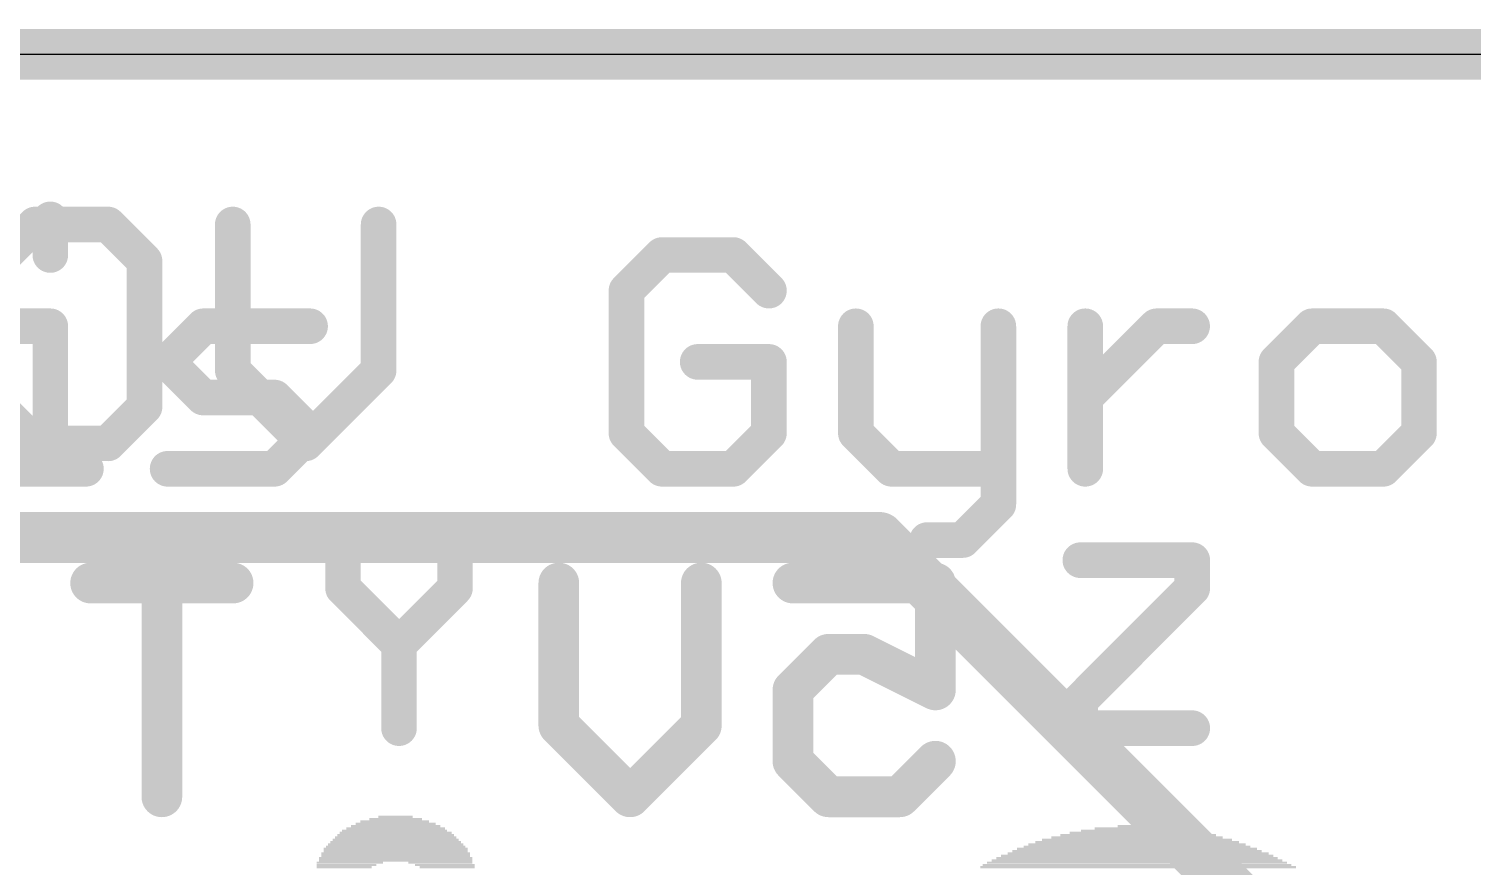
# Model space of a CAD drawing. Extents: x -0.1 to 30.5, y 0 to 19.2.
# Drawn here: x 18.74 to 25.95, y 15 to 19.18 of the extents above; entities that cross this region are included whole.
import ezdxf

# ---------------------------------------------------------------- set-up
doc = ezdxf.new("R2010")
doc.units = 0
for name, color, linetype in [('1', 12, 'CONTINUOUS'), ('16', 132, 'CONTINUOUS'), ('20', 53, 'CONTINUOUS'), ('21', 40, 'CONTINUOUS'), ('22', 6, 'CONTINUOUS')]:
    doc.layers.add(name, color=color, linetype=linetype)

# ---------------------------------------------------------------- blocks, each defined once
blk = doc.blocks.new('RECT')
blk.add_solid([(-0.5, -0.5), (0.5, -0.5), (-0.5, 0.5), (0.5, 0.5)])

msp = doc.modelspace()

# ---------------------------------------------------------------- linework, layer by layer
at = {"layer": '1', "const_width": 0.254}
for points in [[(22.987, 16.637), (8.763, 16.637)], [(25.654, 13.97), (22.987, 16.637)]]:
    msp.add_lwpolyline(points, dxfattribs=at)
at = {"layer": '1', "const_width": 0.127}
for points in [[(23.0319, 16.6819, 1), (22.9421, 16.5921)], [(22.987, 16.5735, 1), (22.987, 16.7005)]]:
    msp.add_lwpolyline(points, format="xyb", dxfattribs=at)
at = {"layer": '16', "const_width": 0.254}
msp.add_lwpolyline([(30.353, 19.05), (0, 19.05)], dxfattribs=at)
at = {"layer": '20'}
msp.add_line((2.54, 19.05), (27.94, 19.05), dxfattribs=at)
at = {"layer": '21', "const_width": 0.0889}
for points in [[(18.8894, 18.2256, 1), (18.8005, 18.2256)], [(21.901, 18.0921, 1), (21.901, 18.0032)], [(21.9324, 18.0162, 1), (21.8696, 18.079)], [(22.2883, 18.079, 1), (22.2255, 18.0162)], [(22.2569, 18.0032, 1), (22.2569, 18.0921)], [(18.8005, 18.0476, 1), (18.8894, 18.0476)], [(21.7675, 17.8697, 1), (21.6786, 17.8697)], [(21.6916, 17.9011, 1), (21.7545, 17.8382)], [(22.4034, 17.8382, 1), (22.4663, 17.9011)], [(18.8894, 17.6917, 1), (18.8005, 17.6917)], [(18.845, 17.6473, 1), (18.845, 17.7362)], [(19.609, 17.7362, 1), (19.609, 17.6473)], [(19.6404, 17.6603, 1), (19.5775, 17.7231)], [(20.1428, 17.6473, 1), (20.1428, 17.7362)], [(22.9135, 17.6917, 1), (22.8246, 17.6917)], [(23.6253, 17.6917, 1), (23.5364, 17.6917)], [(24.0595, 17.6917, 1), (23.9706, 17.6917)], [(24.371, 17.7362, 1), (24.371, 17.6473)], [(24.4024, 17.6603, 1), (24.3395, 17.7231)], [(24.5489, 17.6473, 1), (24.5489, 17.7362)], [(25.148, 17.7362, 1), (25.148, 17.6473)], [(25.1794, 17.6603, 1), (25.1166, 17.7231)], [(25.5354, 17.7231, 1), (25.4725, 17.6603)], [(25.5039, 17.6473, 1), (25.5039, 17.7362)], [(19.4624, 17.5452, 1), (19.3996, 17.4823)], [(22.0789, 17.5582, 1), (22.0789, 17.4693)], [(22.4793, 17.5138, 1), (22.3904, 17.5138)], [(22.4348, 17.4693, 1), (22.4348, 17.5582)], [(25.0145, 17.5138, 1), (24.9256, 17.5138)], [(25.7263, 17.5138, 1), (25.6374, 17.5138)], [(19.3996, 17.5452, 1), (19.4624, 17.4823)], [(24.9386, 17.5452, 1), (25.0015, 17.4823)], [(25.6504, 17.4823, 1), (25.7133, 17.5452)], [(19.609, 17.3803, 1), (19.609, 17.2914)], [(19.5775, 17.3044, 1), (19.6404, 17.3672)], [(19.9963, 17.3672, 1), (19.9334, 17.3044)], [(19.9649, 17.2914, 1), (19.9649, 17.3803)], [(23.9836, 17.3672, 1), (24.0465, 17.3044)], [(20.1743, 17.1264, 1), (20.1114, 17.1893)], [(20.1114, 17.1264, 1), (20.1743, 17.1893)], [(21.7545, 17.1893, 1), (21.6916, 17.1264)], [(22.4663, 17.1264, 1), (22.4034, 17.1893)], [(22.9005, 17.1893, 1), (22.8376, 17.1264)], [(25.0015, 17.1893, 1), (24.9386, 17.1264)], [(25.7133, 17.1264, 1), (25.6504, 17.1893)], [(21.6786, 17.1578, 1), (21.7675, 17.1578)], [(22.3904, 17.1578, 1), (22.4793, 17.1578)], [(22.8246, 17.1578, 1), (22.9135, 17.1578)], [(24.9256, 17.1578, 1), (25.0145, 17.1578)], [(25.6374, 17.1578, 1), (25.7263, 17.1578)], [(18.8005, 16.9799, 1), (18.8894, 16.9799)], [(19.0229, 16.9354, 1), (19.0229, 17.0244)], [(19.431, 17.0244, 1), (19.431, 16.9354)], [(19.9334, 17.0113, 1), (19.9963, 16.9485)], [(19.9649, 16.9354, 1), (19.9649, 17.0244)], [(21.901, 17.0244, 1), (21.901, 16.9354)], [(21.8696, 16.9485, 1), (21.9324, 17.0113)], [(22.2255, 17.0113, 1), (22.2883, 16.9485)], [(22.2569, 16.9354, 1), (22.2569, 17.0244)], [(23.047, 17.0244, 1), (23.047, 16.9354)], [(23.0156, 16.9485, 1), (23.0784, 17.0113)], [(23.5809, 16.9354, 1), (23.5809, 17.0244)], [(23.9706, 16.9799, 1), (24.0595, 16.9799)], [(25.148, 17.0244, 1), (25.148, 16.9354)], [(25.1166, 16.9485, 1), (25.1794, 17.0113)], [(25.4725, 17.0113, 1), (25.5354, 16.9485)], [(25.5039, 16.9354, 1), (25.5039, 17.0244)], [(23.6123, 16.7705, 1), (23.5494, 16.8334)], [(23.5364, 16.802, 1), (23.6253, 16.802)], [(23.2249, 16.6684, 1), (23.2249, 16.5795)], [(23.3715, 16.6554, 1), (23.4343, 16.5926)], [(23.4029, 16.5795, 1), (23.4029, 16.6684)], [(20.3518, 16.5234, 1), (20.2629, 16.5234)], [(20.911, 16.5234, 1), (20.8221, 16.5234)], [(23.9903, 16.5679, 1), (23.9903, 16.479)], [(24.594, 16.5234, 1), (24.5051, 16.5234)], [(24.5496, 16.479, 1), (24.5496, 16.5679)], [(20.3387, 16.415, 1), (20.2759, 16.3522)], [(20.898, 16.3522, 1), (20.8351, 16.415)], [(24.581, 16.3522, 1), (24.5181, 16.415)], [(20.2629, 16.3836, 1), (20.3518, 16.3836)], [(20.8221, 16.3836, 1), (20.911, 16.3836)], [(24.5051, 16.3836, 1), (24.594, 16.3836)], [(20.5555, 16.1354, 1), (20.6184, 16.0725)], [(20.6314, 16.104, 1), (20.5425, 16.104)], [(20.5555, 16.0725, 1), (20.6184, 16.1354)], [(23.9589, 15.8557, 1), (24.0217, 15.7929)], [(24.0348, 15.8243, 1), (23.9459, 15.8243)], [(20.5425, 15.6845, 1), (20.6314, 15.6845)], [(23.9903, 15.7289, 1), (23.9903, 15.6401)], [(23.9459, 15.6845, 1), (24.0348, 15.6845)], [(24.5496, 15.6401, 1), (24.5496, 15.7289)]]:
    msp.add_lwpolyline(points, format="xyb", dxfattribs=at)
at = {"layer": '21', "const_width": 0.1778}
for points in [[(18.845, 18.2256), (18.845, 18.0476)], [(21.901, 18.0476), (21.723, 17.8697)], [(22.2569, 18.0476), (21.901, 18.0476)], [(22.4348, 17.8697), (22.2569, 18.0476)], [(21.723, 17.8697), (21.723, 17.1578)], [(18.667, 17.6917), (18.845, 17.6917)], [(18.845, 17.6917), (18.845, 16.9799)], [(19.431, 17.5138), (19.609, 17.6917)], [(19.609, 17.6917), (20.1428, 17.6917)], [(22.869, 17.6917), (22.869, 17.1578)], [(23.5809, 17.6917), (23.5809, 16.802)], [(24.0151, 16.9799), (24.0151, 17.6917)], [(24.0151, 17.3358), (24.371, 17.6917)], [(24.371, 17.6917), (24.5489, 17.6917)], [(25.148, 17.6917), (24.9701, 17.5138)], [(25.5039, 17.6917), (25.148, 17.6917)], [(25.6819, 17.5138), (25.5039, 17.6917)], [(19.609, 17.3358), (19.431, 17.5138)], [(22.4348, 17.5138), (22.0789, 17.5138)], [(22.4348, 17.1578), (22.4348, 17.5138)], [(24.9701, 17.5138), (24.9701, 17.1578)], [(25.6819, 17.1578), (25.6819, 17.5138)], [(19.9649, 17.3358), (19.609, 17.3358)], [(20.1428, 17.1578), (19.9649, 17.3358)], [(19.9649, 16.9799), (20.1428, 17.1578)], [(21.723, 17.1578), (21.901, 16.9799)], [(22.2569, 16.9799), (22.4348, 17.1578)], [(22.869, 17.1578), (23.047, 16.9799)], [(24.9701, 17.1578), (25.148, 16.9799)], [(25.5039, 16.9799), (25.6819, 17.1578)], [(18.667, 16.9799), (19.0229, 16.9799)], [(19.431, 16.9799), (19.9649, 16.9799)], [(21.901, 16.9799), (22.2569, 16.9799)], [(23.047, 16.9799), (23.5809, 16.9799)], [(25.148, 16.9799), (25.5039, 16.9799)], [(23.5809, 16.802), (23.4029, 16.624)], [(23.4029, 16.624), (23.2249, 16.624)], [(20.3073, 16.5234), (20.3073, 16.3836)], [(20.8666, 16.3836), (20.8666, 16.5234)], [(23.9903, 16.5234), (24.5496, 16.5234)], [(24.5496, 16.5234), (24.5496, 16.3836)], [(20.3073, 16.3836), (20.5869, 16.104)], [(20.5869, 16.104), (20.8666, 16.3836)], [(24.5496, 16.3836), (23.9903, 15.8243)], [(20.5869, 16.104), (20.5869, 15.6845)], [(23.9903, 15.8243), (23.9903, 15.6845)], [(23.9903, 15.6845), (24.5496, 15.6845)]]:
    msp.add_lwpolyline(points, dxfattribs=at)
at = {"layer": '22'}
for points, const_width in [([(18.587, 18.0178), (18.7691, 18.2)], 0.1778), ([(18.7691, 18.2), (19.1335, 18.2)], 0.1778), ([(19.1335, 18.2), (19.3157, 18.0178)], 0.1778), ([(19.7563, 17.4713), (19.7563, 18.2)], 0.1778), ([(20.4851, 18.2), (20.4851, 17.4713)], 0.1778), ([(19.3157, 18.0178), (19.3157, 17.2891)], 0.1778), ([(20.1207, 17.1069), (19.7563, 17.4713)], 0.1778), ([(20.4851, 17.4713), (20.1207, 17.1069)], 0.1778), ([(18.7691, 17.1069), (18.587, 17.2891)], 0.1778), ([(19.3157, 17.2891), (19.1335, 17.1069)], 0.1778), ([(19.1335, 17.1069), (18.7691, 17.1069)], 0.1778), ([(19.7582, 16.4093), (19.0464, 16.4093)], 0.2032), ([(19.4023, 15.3416), (19.4023, 16.4093)], 0.2032), ([(21.3852, 15.6975), (21.3852, 16.4093)], 0.2032), ([(22.097, 16.4093), (22.097, 15.6975)], 0.2032), ([(22.5546, 16.4093), (23.2664, 16.4093)], 0.2032), ([(23.2664, 16.4093), (23.2664, 15.8755)], 0.2032), ([(22.7325, 16.0534), (22.5546, 15.8755)], 0.2032), ([(22.9105, 16.0534), (22.7325, 16.0534)], 0.2032), ([(23.2664, 15.8755), (22.9105, 16.0534)], 0.2032), ([(22.5546, 15.8755), (22.5546, 15.5196)], 0.2032), ([(21.7411, 15.3416), (21.3852, 15.6975)], 0.2032), ([(22.097, 15.6975), (21.7411, 15.3416)], 0.2032), ([(22.5546, 15.5196), (22.7325, 15.3416)], 0.2032), ([(23.0885, 15.3416), (23.2664, 15.5196)], 0.2032), ([(22.7325, 15.3416), (23.0885, 15.3416)], 0.2032)]:
    msp.add_lwpolyline(points, dxfattribs=dict(at, const_width=const_width))
for points, const_width in [([(18.7691, 18.2445, 1), (18.7691, 18.1556)], 0.0889), ([(18.8006, 18.1686, 1), (18.7377, 18.2315)], 0.0889), ([(19.1649, 18.2315, 1), (19.1021, 18.1686)], 0.0889), ([(19.1335, 18.1556, 1), (19.1335, 18.2445)], 0.0889), ([(19.8008, 18.2, 1), (19.7119, 18.2)], 0.0889), ([(20.5296, 18.2, 1), (20.4407, 18.2)], 0.0889), ([(19.3602, 18.0178, 1), (19.2713, 18.0178)], 0.0889), ([(19.2843, 17.9864, 1), (19.3471, 18.0493)], 0.0889), ([(19.7878, 17.5027, 1), (19.7249, 17.4398)], 0.0889), ([(20.5165, 17.4398, 1), (20.4537, 17.5027)], 0.0889), ([(19.7119, 17.4713, 1), (19.8008, 17.4713)], 0.0889), ([(20.4407, 17.4713, 1), (20.5296, 17.4713)], 0.0889), ([(19.3471, 17.2577, 1), (19.2843, 17.3205)], 0.0889), ([(19.2713, 17.2891, 1), (19.3602, 17.2891)], 0.0889), ([(18.7691, 17.1514, 1), (18.7691, 17.0624)], 0.0889), ([(18.7377, 17.0755, 1), (18.8006, 17.1383)], 0.0889), ([(19.1021, 17.1383, 1), (19.1649, 17.0755)], 0.0889), ([(19.1335, 17.0624, 1), (19.1335, 17.1514)], 0.0889), ([(20.0893, 17.1383, 1), (20.1522, 17.0755)], 0.0889), ([(20.0893, 17.0755, 1), (20.1522, 17.1383)], 0.0889), ([(19.0464, 16.4601, 1), (19.0464, 16.3585)], 0.1016), ([(19.4531, 16.4093, 1), (19.3515, 16.4093)], 0.1016), ([(19.7582, 16.3585, 1), (19.7582, 16.4601)], 0.1016), ([(21.436, 16.4093, 1), (21.3344, 16.4093)], 0.1016), ([(22.1478, 16.4093, 1), (22.0462, 16.4093)], 0.1016), ([(22.5546, 16.4601, 1), (22.5546, 16.3585)], 0.1016), ([(23.3172, 16.4093, 1), (23.2156, 16.4093)], 0.1016), ([(23.2664, 16.3585, 1), (23.2664, 16.4601)], 0.1016), ([(22.7325, 16.1042, 1), (22.7325, 16.0026)], 0.1016), ([(22.7685, 16.0175, 1), (22.6966, 16.0893)], 0.1016), ([(22.9332, 16.0988, 1), (22.8878, 16.008)], 0.1016), ([(22.9105, 16.0026, 1), (22.9105, 16.1042)], 0.1016), ([(22.6054, 15.8755, 1), (22.5038, 15.8755)], 0.1016), ([(22.5187, 15.9114, 1), (22.5905, 15.8395)], 0.1016), ([(23.2437, 15.83, 1), (23.2891, 15.9209)], 0.1016), ([(23.2156, 15.8755, 1), (23.3172, 15.8755)], 0.1016), ([(21.4211, 15.7334, 1), (21.3493, 15.6616)], 0.1016), ([(22.1329, 15.6616, 1), (22.0611, 15.7334)], 0.1016), ([(21.3344, 15.6975, 1), (21.436, 15.6975)], 0.1016), ([(22.0462, 15.6975, 1), (22.1478, 15.6975)], 0.1016), ([(22.5905, 15.5555, 1), (22.5187, 15.4836)], 0.1016), ([(23.3023, 15.4836, 1), (23.2305, 15.5555)], 0.1016), ([(22.5038, 15.5196, 1), (22.6054, 15.5196)], 0.1016), ([(22.7325, 15.3924, 1), (22.7325, 15.2908)], 0.1016), ([(23.0885, 15.2908, 1), (23.0885, 15.3924)], 0.1016), ([(19.3515, 15.3416, 1), (19.4531, 15.3416)], 0.1016), ([(21.7052, 15.3775, 1), (21.777, 15.3057)], 0.1016), ([(21.7052, 15.3057, 1), (21.777, 15.3775)], 0.1016), ([(22.6966, 15.3057, 1), (22.7685, 15.3775)], 0.1016), ([(23.0525, 15.3775, 1), (23.1244, 15.3057)], 0.1016)]:
    msp.add_lwpolyline(points, format="xyb", dxfattribs=dict(at, const_width=const_width))

# ---------------------------------------------------------------- block references
at = {"layer": '21', "yscale": 0.0114}
for p, xscale in [((20.5702, 15.207), 0.4001), ((20.5645, 15.2184), 0.3429), ((20.5702, 15.2298), 0.2629), ((20.5702, 15.2413), 0.1715), ((20.5702, 15.1384), 0.6058), ((20.5702, 15.1498), 0.5829), ((20.5702, 15.1613), 0.5601), ((20.5645, 15.1727), 0.5258), ((20.5702, 15.1841), 0.4915), ((20.5702, 15.1956), 0.4458), ((24.2735, 15.1384), 0.8573), ((24.2792, 15.1498), 0.7772), ((24.2735, 15.1613), 0.6744), ((24.2792, 15.1727), 0.5715), ((24.2735, 15.1841), 0.4229), ((24.2735, 15.1956), 0.1943), ((20.5702, 15.0813), 0.7201), ((20.5702, 15.0698), 0.7201), ((20.5702, 15.0927), 0.6972), ((20.5702, 15.1041), 0.6744), ((20.5702, 15.1155), 0.6515), ((20.5702, 15.127), 0.6287), ((24.2735, 15.0698), 1.2459), ((24.2735, 15.0813), 1.2002), ((24.2735, 15.0927), 1.1316), ((24.2735, 15.1041), 1.0858), ((24.2735, 15.1155), 1.0173), ((24.2735, 15.127), 0.9487), ((20.3244, 15.0012), 0.2972), ((20.3416, 15.0127), 0.3315), ((20.5702, 15.0355), 0.7658), ((20.5702, 15.0241), 0.7658), ((20.5702, 15.0584), 0.7429), ((20.5702, 15.047), 0.7429), ((20.7931, 15.0127), 0.32), ((20.8159, 15.0012), 0.2972), ((24.2735, 15.0012), 1.5431), ((24.2735, 15.0127), 1.4973), ((24.2735, 15.0241), 1.4516), ((24.2735, 15.0355), 1.4059), ((24.2735, 15.047), 1.3602), ((24.2792, 15.0584), 1.303), ((20.313, 14.9898), 0.2743), ((20.8274, 14.9898), 0.2743), ((24.2792, 14.9898), 1.5773)]:
    msp.add_blockref('RECT', p, dxfattribs=dict(at, xscale=xscale))

doc.saveas('drawing.dxf')
